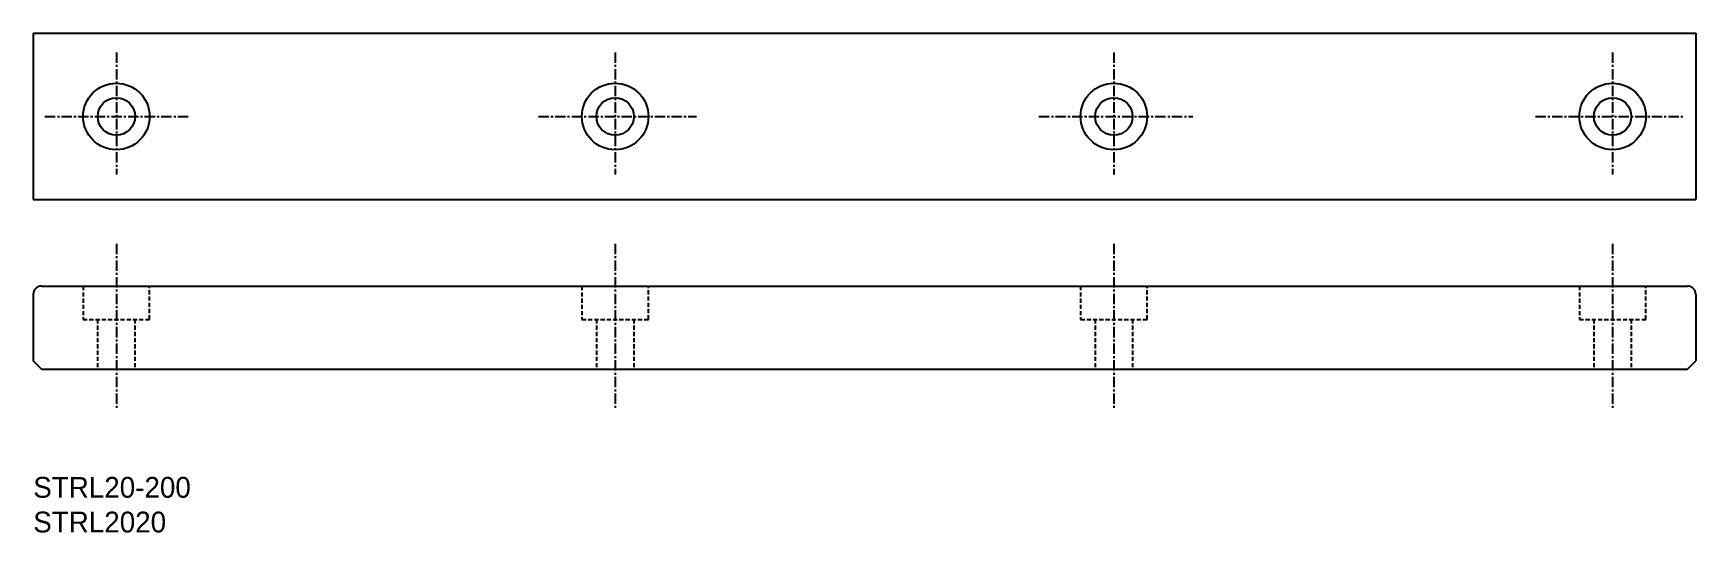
# Model space of a CAD drawing. Extents: x 10 to 210, y 10 to 70.
import ezdxf

# ---------------------------------------------------------------- set-up
doc = ezdxf.new("R2010")
doc.units = 0
doc.linetypes.add('CENTER', pattern=[2, 1.25, -0.25, 0.25, -0.25])
doc.linetypes.add('DASHED', pattern=[0.75, 0.5, -0.25])
doc.layers.get('0').update_dxf_attribs({"linetype": 'CONTINUOUS'})
doc.layers.add('CENTER', color=1, linetype='CENTER')

# ---------------------------------------------------------------- blocks, each defined once
blk = doc.blocks.new('*U3')
for s, p in [('STRL20-200', (865.02, 132.13)), ('STRL2020', (865.02, 127.96))]:
    blk.add_text(s, height=2.5).set_placement(p)

msp = doc.modelspace()

# ---------------------------------------------------------------- linework, layer by layer
at = {"color": 7, "linetype": 'CONTINUOUS'}
for p, q in [((10, 70), (210, 70)), ((10, 70), (10, 50)), ((210, 70), (210, 50)), ((10, 50), (210, 50)), ((10, 38.61), (10, 30.61)), ((11, 39.61), (209, 39.61)), ((210, 38.61), (210, 30.61)), ((11, 29.61), (10, 30.61)), ((209, 29.61), (210, 30.61)), ((11, 29.61), (209, 29.61))]:
    msp.add_line(p, q, dxfattribs=at)
at = {"color": 3, "linetype": 'DASHED'}
for p, q in [((15.99, 39.61), (15.99, 35.61)), ((23.99, 35.61), (23.99, 39.61)), ((76, 39.61), (76, 35.61)), ((84, 35.61), (84, 39.61)), ((136, 39.61), (136, 35.61)), ((144, 35.61), (144, 39.61)), ((196, 39.61), (196, 35.61)), ((204, 35.61), (204, 39.61)), ((15.99, 35.61), (23.99, 35.61)), ((17.74, 35.61), (17.74, 29.61)), ((22.24, 35.61), (22.24, 29.61)), ((76, 35.61), (84, 35.61)), ((77.75, 35.61), (77.75, 29.61)), ((82.25, 35.61), (82.25, 29.61)), ((136, 35.61), (144, 35.61)), ((137.75, 35.61), (137.75, 29.61)), ((142.25, 35.61), (142.25, 29.61)), ((196, 35.61), (204, 35.61)), ((197.75, 35.61), (197.75, 29.61)), ((202.25, 35.61), (202.25, 29.61))]:
    msp.add_line(p, q, dxfattribs=at)
at = {"color": 7, "linetype": 'CONTINUOUS'}
for centre, radius in [((20, 60), 4), ((20, 60), 2.25), ((80, 60), 4), ((80, 60), 2.25), ((140, 60), 4), ((140, 60), 2.25), ((200, 60), 4), ((200, 60), 2.25)]:
    msp.add_circle(centre, radius, dxfattribs=at)
for centre, start, end in [((11, 38.61), 90, 180), ((209, 38.61), 0, 90)]:
    msp.add_arc(centre, 1, start, end, dxfattribs=at)
at = {"layer": 'CENTER', "color": 1, "linetype": 'CENTER'}
for p, q in [((20, 67.7), (20, 53.01)), ((80, 67.7), (80, 53.01)), ((140, 67.7), (140, 53.01)), ((200, 67.7), (200, 53.01)), ((11.4, 60), (28.79, 60)), ((70.78, 60), (89.79, 60)), ((130.98, 60), (149.5, 60)), ((190.71, 60), (208.6, 60)), ((20, 50), (20, 50)), ((20, 44.7), (20, 24.98)), ((80, 44.7), (80, 24.98)), ((140, 44.7), (140, 24.98)), ((200, 44.7), (200, 24.98))]:
    msp.add_line(p, q, dxfattribs=at)

# ---------------------------------------------------------------- block references
at = {"color": 7, "linetype": 'CONTINUOUS'}
msp.add_blockref('*U3', (-855.02, -117.96), dxfattribs=at)

doc.saveas('drawing.dxf')
